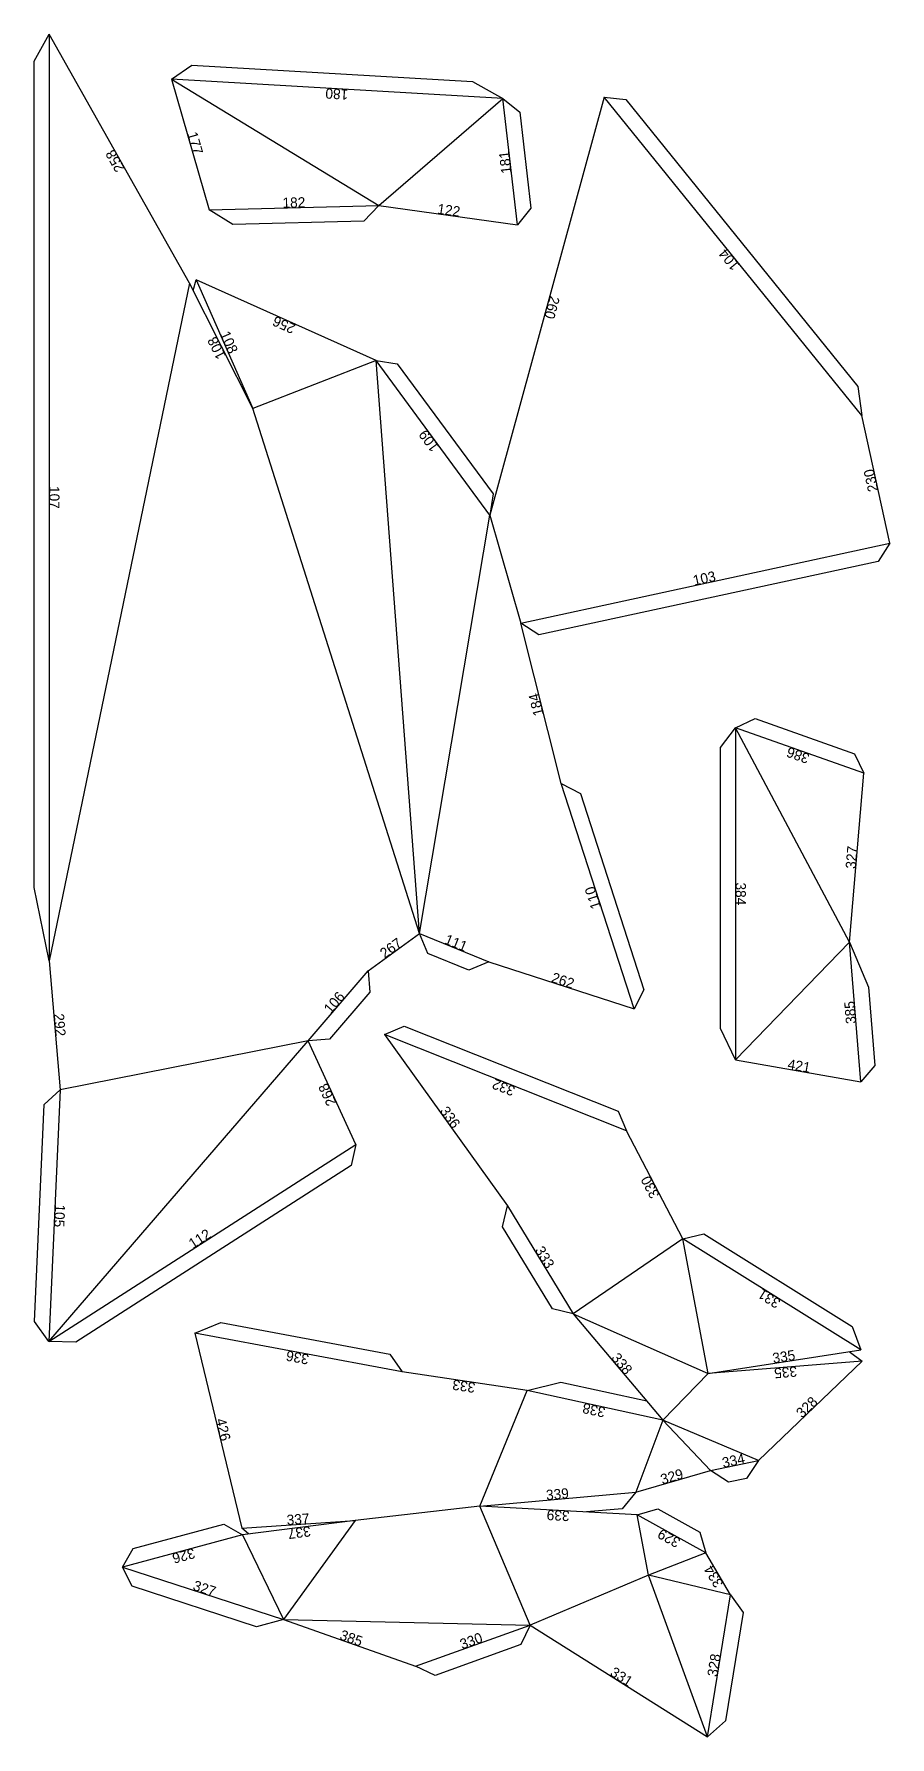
# Model space of a CAD drawing. Extents: x 2112 to 2393, y 29 to 589.
import ezdxf
from ezdxf.enums import TextEntityAlignment as Align

# ---------------------------------------------------------------- set-up
doc = ezdxf.new("R2010")
doc.units = 0

msp = doc.modelspace()

# ---------------------------------------------------------------- linework, layer by layer
at = {"layer": 'CutLine', "color": 8, "linetype": 'CONTINUOUS'}
for p, q in [((2111.637057, 579.856667), (2116.637057, 588.724455)), ((2162.78419, 506.879855), (2116.637057, 588.724455)), ((2111.637057, 308.198595), (2111.637057, 579.856667)), ((2156.779906, 573.873779), (2163.477138, 578.490167)), ((2163.477138, 578.490167), (2255.78548, 573.08477)), ((2156.779906, 573.873779), (2169.235162, 530.96413)), ((2255.78548, 573.08477), (2265.791132, 567.490293)), ((2299.126451, 567.943185), (2261.541434, 430.539616)), ((2265.791132, 567.490293), (2271.330212, 563.095001)), ((2299.126451, 567.943185), (2306.158403, 567.200449)), ((2306.158403, 567.200449), (2382.496261, 472.832091)), ((2271.330212, 563.095001), (2274.968242, 531.496885)), ((2224.985587, 532.356028), (2220.111939, 527.232791)), ((2224.985587, 532.356028), (2270.57295, 525.957805)), ((2177.029658, 526.157174), (2169.235162, 530.96413)), ((2220.111939, 527.232791), (2177.029658, 526.157174)), ((2274.968242, 531.496885), (2270.57295, 525.957805)), ((2183.535797, 465.610237), (2162.78419, 506.879855)), ((2164.004335, 504.453301), (2164.894837, 507.875177)), ((2224.079126, 481.387618), (2164.894837, 507.875177)), ((2224.079126, 481.387618), (2231.070338, 480.32792)), ((2231.070338, 480.32792), (2262.601131, 437.530828)), ((2382.496261, 472.832091), (2383.791217, 463.281159)), ((2393.046121, 421.32109), (2383.791217, 463.281159)), ((2262.601131, 437.530828), (2261.541434, 430.539616)), ((2393.046121, 421.32109), (2389.218695, 415.375435)), ((2389.218695, 415.375435), (2277.588758, 391.180622)), ((2277.588758, 391.180622), (2271.643103, 395.008048)), ((2284.980823, 342.282107), (2271.643103, 395.008048)), ((2337.311616, 354.223292), (2342.311616, 360.639207)), ((2342.311616, 360.639207), (2348.695853, 363.679195)), ((2348.695853, 363.679195), (2381.379788, 352.08108)), ((2337.311616, 261.756821), (2337.311616, 354.223292)), ((2381.379788, 352.08108), (2384.419776, 345.696843)), ((2284.980823, 342.282107), (2291.275761, 339.061276)), ((2379.771205, 290.123125), (2384.419776, 345.696843)), ((2291.275761, 339.061276), (2312.133894, 274.49579)), ((2116.637057, 284.055813), (2111.637057, 308.198595)), ((2221.495319, 280.745139), (2238.408488, 293.013988)), ((2241.148562, 286.4954), (2238.408488, 293.013988)), ((2254.61501, 280.999663), (2241.148562, 286.4954)), ((2379.771205, 290.123125), (2385.982966, 275.388824)), ((2116.637057, 284.055813), (2120.194751, 241.619538)), ((2221.495319, 280.745139), (2222.022976, 273.693787)), ((2261.133598, 283.739737), (2254.61501, 280.999663)), ((2261.133598, 283.739737), (2308.913063, 268.200852)), ((2312.133894, 274.49579), (2308.913063, 268.200852)), ((2385.982966, 275.388824), (2388.072869, 249.627624)), ((2222.022976, 273.693787), (2208.759896, 258.285187)), ((2208.759896, 258.285187), (2201.708543, 257.75753)), ((2217.452772, 223.636728), (2201.708543, 257.75753)), ((2226.844542, 259.774992), (2233.339065, 262.571628)), ((2226.844542, 259.774992), (2267.319405, 203.477378)), ((2233.339065, 262.571628), (2303.636361, 234.593256)), ((2342.311616, 251.441239), (2337.311616, 261.756821)), ((2342.311616, 251.441239), (2383.493544, 244.239695)), ((2388.072869, 249.627624), (2383.493544, 244.239695)), ((2114.978861, 236.845181), (2120.194751, 241.619538)), ((2111.82552, 165.496939), (2114.978861, 236.845181)), ((2303.636361, 234.593256), (2306.432997, 228.098733)), ((2324.940282, 192.63816), (2306.432997, 228.098733)), ((2217.452772, 223.636728), (2215.942439, 216.728842)), ((2215.942439, 216.728842), (2125.405459, 158.678761)), ((2265.64989, 196.606226), (2267.319405, 203.477378)), ((2282.072667, 169.641359), (2265.64989, 196.606226)), ((2324.940282, 192.63816), (2331.827777, 194.238914)), ((2331.827777, 194.238914), (2380.663438, 163.822571)), ((2288.943819, 167.971845), (2282.072667, 169.641359)), ((2288.943819, 167.971845), (2318.369357, 133.06765)), ((2116.54035, 158.93417), (2111.82552, 165.496939)), ((2164.478288, 161.604418), (2173.085618, 165.085457)), ((2173.085618, 165.085457), (2228.641654, 154.724938)), ((2380.663438, 163.822571), (2383.504889, 156.162331)), ((2125.405459, 158.678761), (2116.54035, 158.93417)), ((2164.478288, 161.604418), (2179.938913, 97.479201)), ((2228.641654, 154.724938), (2232.640278, 148.893043)), ((2333.305555, 148.386554), (2383.504889, 156.162331)), ((2349.777785, 119.750319), (2383.941466, 152.441226)), ((2379.661644, 155.56702), (2383.941466, 152.441226)), ((2273.758337, 142.764142), (2232.640278, 148.893043)), ((2273.758337, 142.764142), (2284.81718, 145.477178)), ((2284.81718, 145.477178), (2313.087994, 139.332335)), ((2349.777785, 119.750319), (2345.909935, 113.830882)), ((2309.529279, 109.304197), (2334.050205, 116.453542)), ((2339.969642, 112.585692), (2334.050205, 116.453542)), ((2345.909935, 113.830882), (2339.969642, 112.585692)), ((2309.529279, 109.304197), (2304.987627, 103.884475)), ((2309.939542, 101.929665), (2258.174587, 104.777413)), ((2304.987627, 103.884475), (2293.23585, 102.848586)), ((2309.939542, 101.929665), (2316.739186, 103.869982)), ((2316.739186, 103.869982), (2330.522337, 96.206694)), ((2144.200865, 90.851353), (2174.02194, 98.878772)), ((2174.02194, 98.878772), (2180.149739, 95.350305)), ((2182.101426, 95.600245), (2179.938913, 97.479201)), ((2217.172806, 100.091603), (2180.149739, 95.350305)), ((2330.522337, 96.206694), (2332.462654, 89.407049)), ((2140.672399, 84.723554), (2144.200865, 90.851353)), ((2143.879661, 78.421691), (2140.672399, 84.723554)), ((2340.618576, 75.561239), (2332.462654, 89.407049)), ((2184.76633, 65.115744), (2143.879661, 78.421691)), ((2340.618576, 75.561239), (2344.759188, 69.829282)), ((2193.702692, 67.465647), (2184.76633, 65.115744)), ((2193.702692, 67.465647), (2237.099294, 52.107266)), ((2344.759188, 69.829282), (2339.007206, 34.144477)), ((2274.728451, 65.672603), (2271.720447, 59.273235)), ((2274.728451, 65.672603), (2333.093933, 28.878992)), ((2271.720447, 59.273235), (2243.498662, 49.099262)), ((2243.498662, 49.099262), (2237.099294, 52.107266)), ((2339.007206, 34.144477), (2333.093933, 28.878992))]:
    msp.add_line(p, q, dxfattribs=at)
at = {"layer": 'MountainLine', "color": 5, "linetype": 'CONTINUOUS'}
for p, q in [((2265.791132, 567.490293), (2156.779906, 573.873779)), ((2224.985587, 532.356028), (2265.791132, 567.490293)), ((2169.235162, 530.96413), (2224.985587, 532.356028)), ((2164.894837, 507.875177), (2183.535797, 465.610237)), ((2224.079126, 481.387618), (2183.535797, 465.610237)), ((2238.408488, 293.013988), (2224.079126, 481.387618)), ((2238.408488, 293.013988), (2183.535797, 465.610237)), ((2238.408488, 293.013988), (2261.541434, 430.539616)), ((2342.311616, 360.639207), (2342.311616, 251.441239)), ((2342.311616, 251.441239), (2379.771205, 290.123125)), ((2383.493544, 244.239695), (2379.771205, 290.123125)), ((2201.708543, 257.75753), (2120.194751, 241.619538)), ((2306.432997, 228.098733), (2226.844542, 259.774992)), ((2324.940282, 192.63816), (2288.943819, 167.971845)), ((2333.305555, 148.386554), (2324.940282, 192.63816)), ((2274.728451, 65.672603), (2258.174587, 104.777413)), ((2180.149739, 95.350305), (2193.702692, 67.465647)), ((2140.672399, 84.723554), (2193.702692, 67.465647)), ((2332.462654, 89.407049), (2313.711604, 82.015595)), ((2313.711604, 82.015595), (2274.728451, 65.672603))]:
    msp.add_line(p, q, dxfattribs=at)
at = {"layer": 'ValleyLine', "color": 1, "linetype": 'CONTINUOUS'}
for p, q in [((2116.637057, 588.724455), (2116.637057, 284.055813)), ((2156.779906, 573.873779), (2224.985587, 532.356028)), ((2270.57295, 525.957805), (2265.791132, 567.490293)), ((2383.791217, 463.281159), (2299.126451, 567.943185)), ((2162.78419, 506.879855), (2116.637057, 284.055813)), ((2261.541434, 430.539616), (2224.079126, 481.387618)), ((2261.541434, 430.539616), (2271.643103, 395.008048)), ((2271.643103, 395.008048), (2393.046121, 421.32109)), ((2379.771205, 290.123125), (2342.311616, 360.639207)), ((2384.419776, 345.696843), (2342.311616, 360.639207)), ((2308.913063, 268.200852), (2284.980823, 342.282107)), ((2238.408488, 293.013988), (2261.133598, 283.739737)), ((2201.708543, 257.75753), (2221.495319, 280.745139)), ((2116.54035, 158.93417), (2201.708543, 257.75753)), ((2120.194751, 241.619538), (2116.54035, 158.93417)), ((2116.54035, 158.93417), (2217.452772, 223.636728)), ((2267.319405, 203.477378), (2288.943819, 167.971845)), ((2383.504889, 156.162331), (2324.940282, 192.63816)), ((2288.943819, 167.971845), (2333.305555, 148.386554)), ((2232.640278, 148.893043), (2164.478288, 161.604418)), ((2383.941466, 152.441226), (2333.305555, 148.386554)), ((2318.369357, 133.06765), (2333.305555, 148.386554)), ((2258.174587, 104.777413), (2273.758337, 142.764142)), ((2318.369357, 133.06765), (2273.758337, 142.764142)), ((2318.369357, 133.06765), (2309.529279, 109.304197)), ((2349.777785, 119.750319), (2318.369357, 133.06765)), ((2318.369357, 133.06765), (2334.050205, 116.453542)), ((2334.050205, 116.453542), (2349.777785, 119.750319)), ((2258.174587, 104.777413), (2309.529279, 109.304197)), ((2258.174587, 104.777413), (2217.172806, 100.091603)), ((2313.711604, 82.015595), (2309.939542, 101.929665)), ((2332.462654, 89.407049), (2309.939542, 101.929665)), ((2180.149739, 95.350305), (2140.672399, 84.723554)), ((2179.938913, 97.479201), (2217.172806, 100.091603)), ((2217.172806, 100.091603), (2193.702692, 67.465647)), ((2333.093933, 28.878992), (2313.711604, 82.015595)), ((2340.618576, 75.561239), (2313.711604, 82.015595)), ((2333.093933, 28.878992), (2340.618576, 75.561239)), ((2193.702692, 67.465647), (2274.728451, 65.672603)), ((2237.099294, 52.107266), (2274.728451, 65.672603))]:
    msp.add_line(p, q, dxfattribs=at)

# ---------------------------------------------------------------- texts
at = {"layer": 'Edge ID'}
for s, rotation, p in [('180', 176.648698, (2211.285519, 570.682036)), ('177', -73.813729, (2163.007534, 552.418955)), ('258', 119.415976, (2139.710624, 547.802155)), ('181', 96.567796, (2268.182041, 546.724049)), ('182', 1.430183, (2197.110374, 531.660079)), ('122', -7.989322, (2247.779269, 529.156917)), ('104', 128.970604, (2341.458834, 515.612172)), ('260', 254.701686, (2280.333943, 499.241401)), ('256', 155.889395, (2194.486982, 494.631397)), ('108', 116.694627, (2173.159994, 486.245046)), ('108', -66.200114, (2174.215317, 486.742707)), ('109', 126.380963, (2242.81028, 455.963617)), ('230', 102.438269, (2388.418669, 442.301124)), ('107', -90, (2116.637057, 436.390134)), ('103', 12.229205, (2332.344612, 408.164569)), ('184', 104.195921, (2278.311963, 368.645077)), ('386', 160.462427, (2363.365696, 353.168025)), ('327', 85.218515, (2382.09549, 317.909984)), ('110', 107.903254, (2296.946943, 305.24148)), ('384', -90, (2342.311616, 306.040223)), ('267', 35.957211, (2229.951903, 286.879564)), ('111', -22.200659, (2249.771043, 288.376863)), ('262', -18.015613, (2285.023331, 275.970295)), ('106', 49.279502, (2211.601931, 269.251335)), ('385', 94.63802, (2381.632374, 267.18141)), ('292', -85.207748, (2118.415904, 262.837675)), ('421', -9.919099, (2362.90258, 247.840467)), ('268', 114.769834, (2209.580657, 240.697129)), ('332', 158.297411, (2266.638769, 243.936863)), ('336', -54.28596, (2247.081973, 231.626185)), ('330', 117.560579, (2315.686639, 210.368446)), ('105', 267.469376, (2118.367551, 200.276854)), ('112', 32.666992, (2166.996561, 191.285449)), ('333', -58.656767, (2278.131612, 185.724611)), ('331', 148.084087, (2354.222586, 174.400246)), ('336', 169.436384, (2198.559283, 155.24873)), ('338', -49.867862, (2303.656588, 150.519747)), ('335', 8.805026, (2358.405222, 152.274443)), ('333', 171.522128, (2253.199307, 145.828592)), ('335', 184.578193, (2358.62351, 150.41389)), ('328', 43.738006, (2366.859626, 136.095773)), ('338', 167.737135, (2296.063847, 137.915896)), ('426', -76.444659, (2172.208601, 129.541809)), ('334', 11.838794, (2341.913995, 118.101931)), ('329', 16.254622, (2321.789742, 112.87887)), ('339', 5.037456, (2283.851933, 107.040805)), ('337', 4.013407, (2198.55586, 98.785402)), ('339', 176.851159, (2284.057064, 103.353539)), ('337', 187.297767, (2198.661272, 97.720954)), ('329', 150.926397, (2321.201098, 95.668357)), ('326', 195.066102, (2160.411069, 90.03693)), ('334', 120.50036, (2336.540615, 82.484144)), ('327', -18.026695, (2167.187545, 76.094601)), ('385', -19.489252, (2215.400993, 59.786457)), ('330', 19.824269, (2255.913872, 58.889935)), ('328', 80.843336, (2336.856255, 52.220116)), ('331', -32.22734, (2303.911192, 47.275798))]:
    msp.add_text(s, height=3.36, rotation=rotation, dxfattribs=at).set_placement(p, align=Align.CENTER)

doc.saveas('drawing.dxf')
